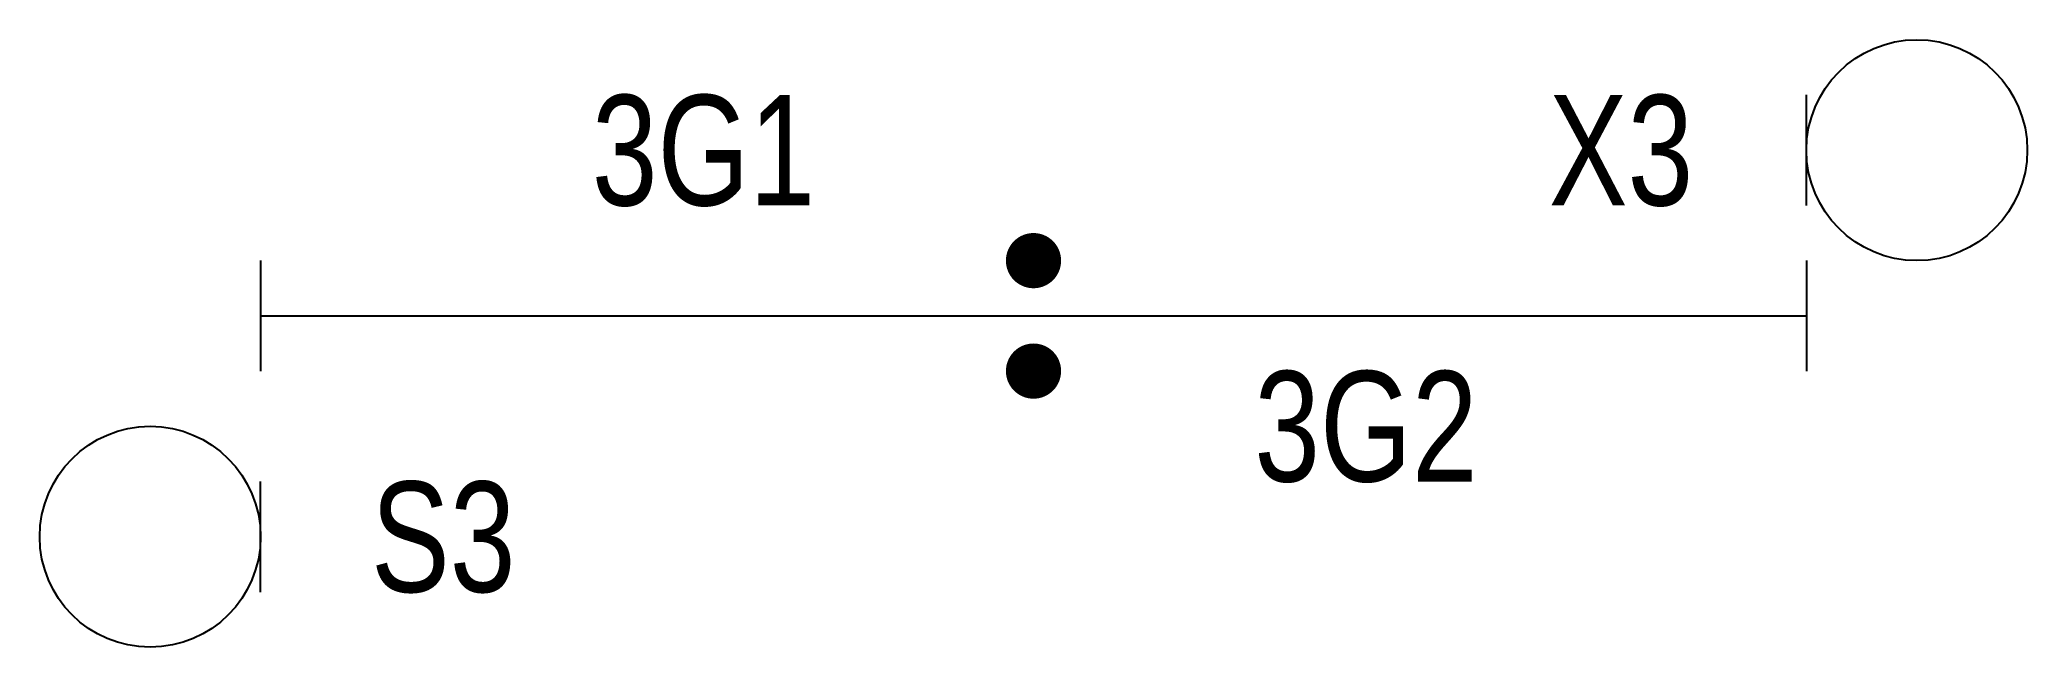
# Model space of a CAD drawing. Extents: x 1.6 to 37.6, y -12.8 to -1.8.
import ezdxf

# ---------------------------------------------------------------- set-up
doc = ezdxf.new("R2010")
doc.units = 0
doc.layers.get('0').update_dxf_attribs({"linetype": 'CONTINUOUS'})

msp = doc.modelspace()

# ---------------------------------------------------------------- linework, layer by layer
at = {"color": 1}
msp.add_line((33.562, -4.822), (33.562, -2.822), dxfattribs=at)
msp.add_line((5.562, -11.822), (5.562, -9.822))
at = {"const_width": 0.5}
for points in [[(19.312, -5.822, 1), (19.812, -5.822, 1)], [(19.312, -7.822, 1), (19.812, -7.822, 1)]]:
    msp.add_lwpolyline(points, format="xyb", close=True, dxfattribs=at)
at = {"linetype": 'Continuous'}
for points in [[(5.562, -5.822), (5.562, -7.822)], [(5.562, -6.822), (19.562, -6.822)], [(19.562, -6.822), (33.562, -6.822)]]:
    msp.add_lwpolyline(points, dxfattribs=at)
at = {"color": 1, "linetype": 'Continuous'}
msp.add_lwpolyline([(33.562, -5.822), (33.562, -7.822)], dxfattribs=at)
at = {"color": 1}
msp.add_circle((35.562, -3.822), 2, dxfattribs=at)
msp.add_circle((3.562, -10.822), 2)

# ---------------------------------------------------------------- texts
at = {"color": 7, "linetype": 'Continuous', "width": 0.8}
for s, p in [('3G1', (11.562, -4.822)), ('S3', (7.562, -11.822))]:
    msp.add_text(s, height=2, dxfattribs=at).set_placement(p)
at = {"color": 1, "linetype": 'Continuous', "width": 0.8}
for s, p in [('X3', (28.895, -4.822)), ('3G2', (23.562, -9.822))]:
    msp.add_text(s, height=2, dxfattribs=at).set_placement(p)

doc.saveas('drawing.dxf')
